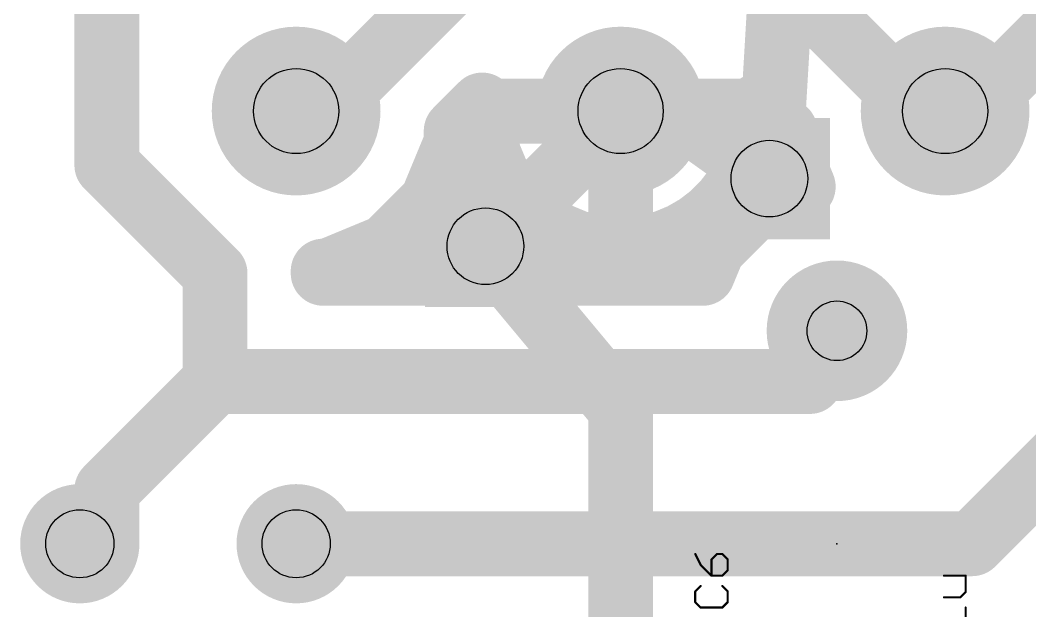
# Model space of a CAD drawing. Extents: x 0 to 88.9, y -10.5 to 54.6.
# Drawn here: x 59.94 to 71.8, y 26.52 to 33.45 of the extents above; entities that cross this region are included whole.
import ezdxf

# ---------------------------------------------------------------- set-up
doc = ezdxf.new("R2010")
doc.units = 0
for name, color, linetype in [('1', 22, 'CONTINUOUS'), ('16', 175, 'CONTINUOUS'), ('17', 82, 'CONTINUOUS'), ('18', 82, 'CONTINUOUS'), ('21', 253, 'CONTINUOUS'), ('23', 7, 'CONTINUOUS'), ('25', 253, 'CONTINUOUS'), ('27', 253, 'CONTINUOUS'), ('44', 253, 'CONTINUOUS')]:
    doc.layers.add(name, color=color, linetype=linetype)

# ---------------------------------------------------------------- blocks, each defined once
blk = doc.blocks.new('ROUNDP')
at = {"const_width": 0.5}
blk.add_lwpolyline([(0, -0.25, 1), (0, 0.25, 1), (0, -0.25)], format="xyb", dxfattribs=at)
blk = doc.blocks.new('SQUAREV')
blk.add_solid([(-0.5, -0.5), (0.5, -0.5), (-0.5, 0.5), (0.5, 0.5)])

msp = doc.modelspace()

# ---------------------------------------------------------------- linework, layer by layer
at = {"layer": '1', "const_width": 0.762}
for points in [[(68.7388, 31.5913), (68.8975, 34.29)], [(66.9925, 28.8925), (65.405, 30.7975)], [(66.9925, 17.4625), (66.9925, 28.8925)]]:
    msp.add_lwpolyline(points, dxfattribs=at)
at = {"layer": '1', "const_width": 0.381}
for points in [[(68.5486, 31.6024, 1), (68.9289, 31.5801)], [(65.5513, 30.9195, 1), (65.2587, 30.6755)], [(67.183, 28.8925, 1), (66.802, 28.8925)], [(66.8462, 28.7705, 1), (67.1388, 29.0145)]]:
    msp.add_lwpolyline(points, format="xyb", dxfattribs=at)
at = {"layer": '16', "const_width": 0.762}
for points in [[(60.96, 36.83), (60.96, 31.75)], [(65.405, 34.29), (63.5, 32.385)], [(70.485, 32.385), (68.58, 34.29)], [(71.12, 32.385), (73.025, 34.29)], [(65.0621, 32.151), (65.3669, 32.4559)], [(65.3669, 32.4559), (65.3669, 32.385)], [(68.6181, 32.385), (68.6181, 32.4559)], [(68.6181, 32.4559), (68.9229, 32.151)], [(63.5, 32.385), (63.1825, 32.385)], [(65.3669, 32.385), (66.9925, 32.385)], [(66.9925, 32.385), (65.3669, 32.385)], [(65.3669, 32.385), (65.3669, 32.2784)], [(65.405, 30.7975), (66.9925, 32.385)], [(66.9925, 32.385), (66.9925, 32.385)], [(66.9925, 30.7594), (66.9925, 32.385)], [(66.9925, 32.385), (66.9925, 32.385)], [(66.9925, 32.385), (66.9925, 30.7594)], [(68.6181, 32.385), (66.9925, 32.385)], [(66.9925, 32.385), (66.9925, 32.385)], [(66.9925, 32.385), (68.6181, 32.385)], [(66.9925, 32.385), (67.6275, 32.385)], [(67.6275, 32.385), (68.7388, 31.5913)], [(68.6181, 32.2784), (68.6181, 32.385)], [(70.485, 32.385), (70.8025, 32.385)], [(71.12, 32.385), (70.8025, 32.385)], [(76.2, 32.385), (71.12, 27.305)], [(65.3669, 32.2784), (65.3947, 32.0672)], [(68.5903, 32.0672), (68.6181, 32.2784)], [(65.0621, 32.0111), (65.0621, 32.151)], [(68.9229, 32.151), (68.9229, 32.0111)], [(64.7759, 31.3203), (65.0621, 32.0111)], [(65.0591, 32.004), (65.4116, 32.004)], [(65.3947, 32.0672), (65.4499, 31.8613)], [(66.9925, 32.004), (66.9925, 32.004)], [(68.5351, 31.8613), (68.5903, 32.0672)], [(68.5734, 32.004), (68.9258, 32.004)], [(68.9229, 32.0111), (69.136, 31.4965)], [(60.96, 31.75), (62.23, 30.48)], [(65.4499, 31.8613), (65.5314, 31.6645)], [(68.4536, 31.6645), (68.5351, 31.8613)], [(65.5314, 31.6645), (65.638, 31.4799)], [(68.347, 31.4799), (68.4536, 31.6645)], [(65.638, 31.4799), (65.7677, 31.3109)], [(68.2173, 31.3109), (68.347, 31.4799)], [(69.136, 31.4965), (68.5613, 31.2585)], [(64.2472, 30.7916), (64.7759, 31.3203)], [(65.7677, 31.3109), (65.9184, 31.1602)], [(68.0666, 31.1602), (68.2173, 31.3109)], [(64.6977, 31.242), (65.8366, 31.242)], [(65.9184, 31.1602), (66.0874, 31.0305)], [(66.9925, 31.242), (66.9925, 31.242)], [(67.8976, 31.0305), (68.0666, 31.1602)], [(68.5613, 31.2585), (68.079, 30.7762)], [(68.1484, 31.242), (68.5448, 31.242)], [(66.0874, 31.0305), (66.272, 30.9239)], [(66.272, 30.9239), (66.4688, 30.8424)], [(67.5162, 30.8424), (67.713, 30.9239)], [(67.713, 30.9239), (67.8976, 31.0305)], [(66.4688, 30.8424), (66.6747, 30.7872)], [(67.3103, 30.7872), (67.5162, 30.8424)], [(63.5564, 30.5054), (64.2472, 30.7916)], [(66.6747, 30.7872), (66.886, 30.7594)], [(66.886, 30.7594), (66.9925, 30.7594)], [(66.9925, 30.7594), (67.099, 30.7594)], [(67.099, 30.7594), (67.3103, 30.7872)], [(68.079, 30.7762), (67.9563, 30.48)], [(62.23, 30.48), (62.23, 29.21)], [(63.5, 30.48), (63.5, 30.5054)], [(63.5, 30.5054), (63.5564, 30.5054)], [(67.9563, 30.48), (63.5, 30.48)], [(63.5, 30.48), (67.9563, 30.48)], [(69.215, 29.21), (69.5325, 29.805)], [(62.23, 29.21), (60.96, 27.94)], [(69.215, 29.21), (62.23, 29.21)], [(60.96, 27.94), (60.96, 27.305)], [(60.96, 27.305), (60.6425, 27.305)], [(71.12, 27.305), (63.1825, 27.305)]]:
    msp.add_lwpolyline(points, dxfattribs=at)
at = {"layer": '16', "const_width": 0.381}
for points in [[(65.5574, 32.4559, 1), (65.1764, 32.4559)], [(65.5016, 32.3211, 1), (65.2322, 32.5906)], [(68.8086, 32.4559, 1), (68.4276, 32.4559)], [(68.7528, 32.5906, 1), (68.4834, 32.3211)], [(63.1825, 32.5755, 1), (63.1825, 32.1945)], [(63.5, 32.1945, 1), (63.5, 32.5755)], [(65.3669, 32.5755, 1), (65.3669, 32.1945)], [(65.3669, 32.5755, 1), (65.3669, 32.1945)], [(65.5574, 32.385, 1), (65.1764, 32.385)], [(67.183, 32.385, 1), (66.802, 32.385)], [(67.183, 32.385, 1), (66.802, 32.385)], [(66.9925, 32.5755, 1), (66.9925, 32.1945)], [(67.183, 32.385, 1), (66.802, 32.385)], [(66.9925, 32.5755, 1), (66.9925, 32.1945)], [(67.183, 32.385, 1), (66.802, 32.385)], [(66.9925, 32.5755, 1), (66.9925, 32.1945)], [(66.9925, 32.5755, 1), (66.9925, 32.1945)], [(67.1272, 32.2503, 1), (66.8578, 32.5197)], [(66.9925, 32.1945, 1), (66.9925, 32.5755)], [(66.9925, 32.1945, 1), (66.9925, 32.5755)], [(66.9925, 32.1945, 1), (66.9925, 32.5755)], [(67.7382, 32.54, 1), (67.5168, 32.23)], [(67.6275, 32.1945, 1), (67.6275, 32.5755)], [(68.8086, 32.385, 1), (68.4276, 32.385)], [(68.6181, 32.1945, 1), (68.6181, 32.5755)], [(68.6181, 32.1945, 1), (68.6181, 32.5755)], [(70.485, 32.5755, 1), (70.485, 32.1945)], [(70.8025, 32.5755, 1), (70.8025, 32.1945)], [(70.8025, 32.1945, 1), (70.8025, 32.5755)], [(71.12, 32.1945, 1), (71.12, 32.5755)], [(63.3653, 32.5197, 1), (63.6347, 32.2503)], [(65.5558, 32.3033, 1), (65.178, 32.2536)], [(68.807, 32.2536, 1), (68.4292, 32.3033)], [(70.3503, 32.2503, 1), (70.6197, 32.5197)], [(70.9853, 32.5197, 1), (71.2547, 32.2503)], [(65.2526, 32.151, 1), (64.8716, 32.151)], [(65.1764, 32.385, 1), (65.5574, 32.385)], [(66.802, 32.385, 1), (67.183, 32.385)], [(66.802, 32.385, 1), (67.183, 32.385)], [(68.4276, 32.385, 1), (68.8086, 32.385)], [(69.1134, 32.151, 1), (68.7324, 32.151)], [(65.0591, 32.1945, 1), (65.0591, 31.8135)], [(64.9274, 32.2858, 1), (65.1968, 32.0163)], [(65.2381, 31.9382, 1), (64.8861, 32.084)], [(65.1764, 32.2784, 1), (65.5574, 32.2784)], [(65.5787, 32.1165, 1), (65.2107, 32.0179)], [(65.4116, 31.8135, 1), (65.4116, 32.1945)], [(66.9925, 32.1945, 1), (66.9925, 31.8135)], [(66.9925, 31.8135, 1), (66.9925, 32.1945)], [(68.5734, 32.1945, 1), (68.5734, 31.8135)], [(68.7743, 32.0179, 1), (68.4063, 32.1165)], [(68.4276, 32.2784, 1), (68.8086, 32.2784)], [(69.0989, 32.084, 1), (68.7469, 31.9382)], [(68.7882, 32.0163, 1), (69.0576, 32.2858)], [(68.9258, 31.8135, 1), (68.9258, 32.1945)], [(65.2058, 32.0423, 1), (65.5836, 32.092)], [(68.4014, 32.092, 1), (68.7792, 32.0423)], [(61.0947, 31.8847, 1), (60.8253, 31.6153)], [(64.8716, 32.0111, 1), (65.2526, 32.0111)], [(65.6259, 31.9342, 1), (65.2739, 31.7884)], [(68.7111, 31.7884, 1), (68.3591, 31.9342)], [(68.7324, 32.0111, 1), (69.1134, 32.0111)], [(65.2659, 31.812, 1), (65.6339, 31.9106)], [(65.6964, 31.7597, 1), (65.3664, 31.5692)], [(68.6186, 31.5692, 1), (68.2886, 31.7597)], [(68.3511, 31.9106, 1), (68.7191, 31.812)], [(60.7695, 31.75, 1), (61.1505, 31.75)], [(65.3554, 31.5916, 1), (65.7074, 31.7374)], [(68.2776, 31.7374, 1), (68.6296, 31.5916)], [(68.628, 31.4362, 1), (68.8495, 31.7463)], [(65.7891, 31.5959, 1), (65.4868, 31.364)], [(68.4982, 31.364, 1), (68.1959, 31.5959)], [(69.2089, 31.3205, 1), (69.0631, 31.6725)], [(64.9106, 31.1856, 1), (64.6412, 31.455)], [(65.473, 31.3847, 1), (65.8029, 31.5752)], [(65.9024, 31.4456, 1), (65.633, 31.1762)], [(68.352, 31.1762, 1), (68.0826, 31.4456)], [(68.1821, 31.5752, 1), (68.512, 31.3847)], [(68.96, 31.4236, 1), (69.312, 31.5694)], [(64.6977, 31.4325, 1), (64.6977, 31.0515)], [(64.5999, 31.3932, 1), (64.9519, 31.2474)], [(65.6166, 31.1949, 1), (65.9188, 31.4268)], [(66.0343, 31.3113, 1), (65.8024, 31.0091)], [(65.8366, 31.0515, 1), (65.8366, 31.4325)], [(66.9925, 31.4325, 1), (66.9925, 31.0515)], [(66.9925, 31.0515, 1), (66.9925, 31.4325)], [(68.1826, 31.0091, 1), (67.9507, 31.3113)], [(68.1484, 31.4325, 1), (68.1484, 31.0515)], [(68.0662, 31.4268, 1), (68.3684, 31.1949)], [(68.4884, 31.4345, 1), (68.6342, 31.0825)], [(68.696, 31.1238, 1), (68.4266, 31.3932)], [(68.5448, 31.0515, 1), (68.5448, 31.4325)], [(65.7837, 31.0255, 1), (66.0531, 31.2949)], [(67.9319, 31.2949, 1), (68.2013, 31.0255)], [(66.1827, 31.1954, 1), (65.9922, 30.8655)], [(65.9715, 30.8793, 1), (66.2034, 31.1816)], [(66.3449, 31.0999, 1), (66.1991, 30.7479)], [(67.7859, 30.7479, 1), (67.6401, 31.0999)], [(67.7816, 31.1816, 1), (68.0135, 30.8793)], [(67.9928, 30.8655, 1), (67.8023, 31.1954)], [(66.1767, 30.7589, 1), (66.3672, 31.0889)], [(66.5181, 31.0264, 1), (66.4195, 30.6584)], [(66.3959, 30.6664, 1), (66.5417, 31.0184)], [(67.4433, 31.0184, 1), (67.5891, 30.6664)], [(67.5655, 30.6584, 1), (67.4668, 31.0264)], [(67.6178, 31.0889, 1), (67.8083, 30.7589)], [(64.1125, 30.9263, 1), (64.3819, 30.6568)], [(64.3201, 30.6156, 1), (64.1743, 30.9676)], [(65.2703, 30.9322, 1), (65.5397, 30.6628)], [(66.6995, 30.9761, 1), (66.6498, 30.5983)], [(66.6254, 30.6032, 1), (66.724, 30.9712)], [(66.886, 30.9499, 1), (66.8859, 30.5689)], [(66.9925, 30.9499, 1), (66.9925, 30.5689)], [(66.8611, 30.5705, 1), (66.9108, 30.9483)], [(67.0742, 30.9483, 1), (67.1239, 30.5705)], [(66.9925, 30.5689, 1), (66.9925, 30.9499)], [(67.099, 30.5689, 1), (67.099, 30.9499)], [(67.261, 30.9712, 1), (67.3596, 30.6032)], [(67.3352, 30.5983, 1), (67.2855, 30.9761)], [(67.9443, 30.9109, 1), (68.2137, 30.6415)], [(68.255, 30.7033, 1), (67.903, 30.8491)], [(66.802, 30.7594, 1), (67.183, 30.7594)], [(66.802, 30.7594, 1), (67.183, 30.7594)], [(62.4205, 30.48, 1), (62.0395, 30.48)], [(63.6905, 30.5054, 1), (63.3095, 30.5054)], [(63.5, 30.6959, 1), (63.5, 30.3149)], [(63.5, 30.6705, 1), (63.5, 30.2895)], [(63.5, 30.6705, 1), (63.5, 30.2895)], [(63.4835, 30.6814, 1), (63.6293, 30.3294)], [(63.5564, 30.3149, 1), (63.5564, 30.6959)], [(67.9563, 30.2895, 1), (67.9563, 30.6705)], [(67.9563, 30.2895, 1), (67.9563, 30.6705)], [(62.0953, 30.3453, 1), (62.3647, 30.6147)], [(67.7803, 30.5529, 1), (68.1323, 30.4071)], [(63.3095, 30.48, 1), (63.6905, 30.48)], [(69.7006, 29.7153, 1), (69.3644, 29.8947)], [(62.23, 29.4005, 1), (62.23, 29.0195)], [(62.3647, 29.0753, 1), (62.0953, 29.3447)], [(69.215, 29.0195, 1), (69.215, 29.4005)], [(62.0395, 29.21, 1), (62.4205, 29.21)], [(69.0469, 29.2997, 1), (69.3831, 29.1203)], [(61.1505, 27.94, 1), (60.7695, 27.94)], [(60.8253, 28.0747, 1), (61.0947, 27.8053)], [(60.6425, 27.4955, 1), (60.6425, 27.1145)], [(60.96, 27.1145, 1), (60.96, 27.4955)], [(63.1825, 27.4955, 1), (63.1825, 27.1145)], [(70.9853, 27.4397, 1), (71.2547, 27.1703)], [(71.12, 27.1145, 1), (71.12, 27.4955)], [(60.7695, 27.305, 1), (61.1505, 27.305)]]:
    msp.add_lwpolyline(points, format="xyb", dxfattribs=at)
at = {"layer": '21', "const_width": 0.2032}
msp.add_lwpolyline([(68.8975, 27.305), (70.1675, 27.305)], dxfattribs=at)
at = {"layer": '21', "const_width": 0.1016}
for points in [[(68.8975, 27.3558, 1), (68.8975, 27.2542)], [(70.1675, 27.2542, 1), (70.1675, 27.3558)]]:
    msp.add_lwpolyline(points, format="xyb", dxfattribs=at)
at = {"layer": '23'}
msp.add_point((69.5325, 27.305), dxfattribs=at)
at = {"layer": '25', "const_width": 0.0127}
for points in [[(67.8742, 27.187, 1), (67.8628, 27.1813)], [(68.1227, 27.1905, 1), (68.1227, 27.1778)], [(68.1272, 27.1796, 1), (68.1182, 27.1886)], [(68.1907, 27.1886, 1), (68.1818, 27.1796)], [(68.1862, 27.1778, 1), (68.1862, 27.1905)], [(67.9365, 27.0615, 1), (67.9275, 27.0525)], [(67.9264, 27.0542, 1), (67.9377, 27.0599)], [(68.0546, 27.1251, 1), (68.0636, 27.1161)], [(68.0655, 27.1206, 1), (68.0528, 27.1206)], [(68.2562, 27.1206, 1), (68.2435, 27.1206)], [(68.2453, 27.1161, 1), (68.2543, 27.1251)], [(68.0591, 26.9363, 1), (68.0591, 26.9236)], [(68.0528, 26.9299, 1), (68.0655, 26.9299)], [(68.0546, 26.9254, 1), (68.0636, 26.9344)], [(68.1818, 26.9344, 1), (68.1907, 26.9254)], [(68.1862, 26.9236, 1), (68.1862, 26.9363)], [(68.2435, 26.9935, 1), (68.2562, 26.9935)], [(68.2543, 26.989, 1), (68.2453, 26.9979)], [(67.9365, 26.8054, 1), (67.9275, 26.8144)], [(68.1907, 26.8144, 1), (68.1818, 26.8054)], [(67.8748, 26.7464, 1), (67.8621, 26.7464)], [(67.864, 26.7509, 1), (67.873, 26.7419)], [(68.2562, 26.7464, 1), (68.2435, 26.7464)], [(68.2453, 26.7419, 1), (68.2543, 26.7509)], [(67.873, 26.6237, 1), (67.864, 26.6148)], [(67.8621, 26.6193, 1), (67.8748, 26.6193)], [(67.932, 26.5621, 1), (67.932, 26.5494)], [(67.9275, 26.5512, 1), (67.9365, 26.5602)], [(68.1818, 26.5602, 1), (68.1907, 26.5512)], [(68.1862, 26.5494, 1), (68.1862, 26.5621)], [(68.2435, 26.6193, 1), (68.2562, 26.6193)], [(68.2543, 26.6148, 1), (68.2453, 26.6237)]]:
    msp.add_lwpolyline(points, format="xyb", dxfattribs=at)
at = {"layer": '25', "const_width": 0.0254}
for points in [[(67.8685, 27.1841), (67.932, 27.057)], [(68.1227, 27.1841), (68.0591, 27.1206)], [(68.1862, 27.1841), (68.1227, 27.1841)], [(68.2498, 27.1206), (68.1862, 27.1841)], [(67.932, 27.057), (68.0591, 26.9299)], [(68.0591, 27.1206), (68.0591, 26.9299)], [(68.2498, 26.9935), (68.2498, 27.1206)], [(68.0591, 26.9299), (68.1862, 26.9299)], [(68.1862, 26.9299), (68.2498, 26.9935)], [(67.932, 26.8099), (67.8685, 26.7464)], [(68.2498, 26.7464), (68.1862, 26.8099)], [(67.8685, 26.7464), (67.8685, 26.6193)], [(68.2498, 26.6193), (68.2498, 26.7464)], [(67.8685, 26.6193), (67.932, 26.5557)], [(67.932, 26.5557), (68.1862, 26.5557)], [(68.1862, 26.5557), (68.2498, 26.6193)]]:
    msp.add_lwpolyline(points, dxfattribs=at)
at = {"layer": '27', "const_width": 0.0254}
for points in [[(71.0438, 26.9301), (70.7896, 26.9301)], [(71.0438, 26.7395), (71.0438, 26.9301)], [(70.7896, 26.6759), (70.9802, 26.6759)], [(70.9802, 26.6759), (71.0438, 26.7395)], [(71.0438, 26.3017), (71.0438, 26.5559)]]:
    msp.add_lwpolyline(points, dxfattribs=at)
at = {"layer": '27', "const_width": 0.0127}
for points in [[(70.7896, 26.9365, 1), (70.7896, 26.9238)], [(71.0502, 26.9301, 1), (71.0375, 26.9301)], [(71.0438, 26.9238, 1), (71.0438, 26.9365)], [(70.7896, 26.6823, 1), (70.7896, 26.6696)], [(70.9758, 26.6804, 1), (70.9847, 26.6714)], [(70.9802, 26.6696, 1), (70.9802, 26.6823)], [(71.0375, 26.7395, 1), (71.0502, 26.7395)], [(71.0483, 26.735, 1), (71.0393, 26.7439)], [(71.0502, 26.5559, 1), (71.0375, 26.5559)]]:
    msp.add_lwpolyline(points, format="xyb", dxfattribs=at)
at = {"layer": '44'}
for centre, radius in [((63.1825, 32.385), 0.5), ((66.9925, 32.385), 0.5), ((70.8025, 32.385), 0.5), ((68.7388, 31.5913), 0.45), ((65.405, 30.7975), 0.45), ((69.5325, 29.805), 0.35), ((60.6425, 27.305), 0.4), ((63.1825, 27.305), 0.4)]:
    msp.add_circle(centre, radius, dxfattribs=at)

# ---------------------------------------------------------------- block references
at = {"layer": '17'}
for p, xscale, yscale, rotation in [((63.1825, 32.385), 1.9812, 1.9812, 90), ((63.1825, 32.385), 1.9812, 1.9812, 90), ((66.9925, 32.385), 1.9812, 1.9812, 90), ((66.9925, 32.385), 1.9812, 1.9812, 90), ((70.8025, 32.385), 1.9812, 1.9812, 270), ((70.8025, 32.385), 1.9812, 1.9812, 270), ((69.5325, 29.805), 1.651, 1.651, 90), ((69.5325, 29.805), 1.651, 1.651, 90), ((60.6425, 27.305), 1.4, 1.4, 90), ((60.6425, 27.305), 1.4, 1.4, 90), ((63.1825, 27.305), 1.4, 1.4, 90), ((63.1825, 27.305), 1.4, 1.4, 90)]:
    msp.add_blockref('ROUNDP', p, dxfattribs=dict(at, xscale=xscale, yscale=yscale, rotation=rotation))
at = {"layer": '18', "xscale": 1.4224, "yscale": 1.4224}
for p in [(68.7388, 31.5913), (68.7388, 31.5913), (65.405, 30.7975), (65.405, 30.7975)]:
    msp.add_blockref('SQUAREV', p, dxfattribs=at)

doc.saveas('drawing.dxf')
